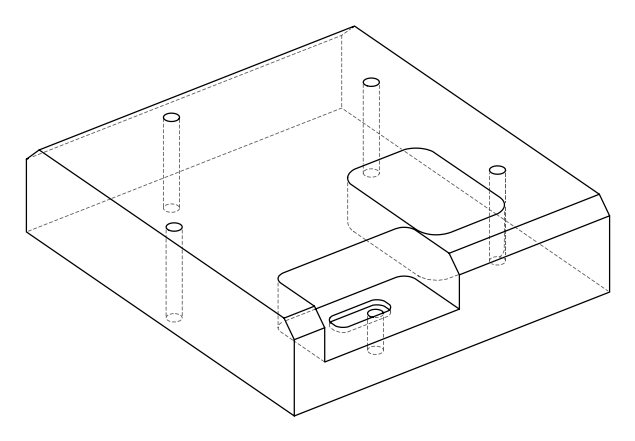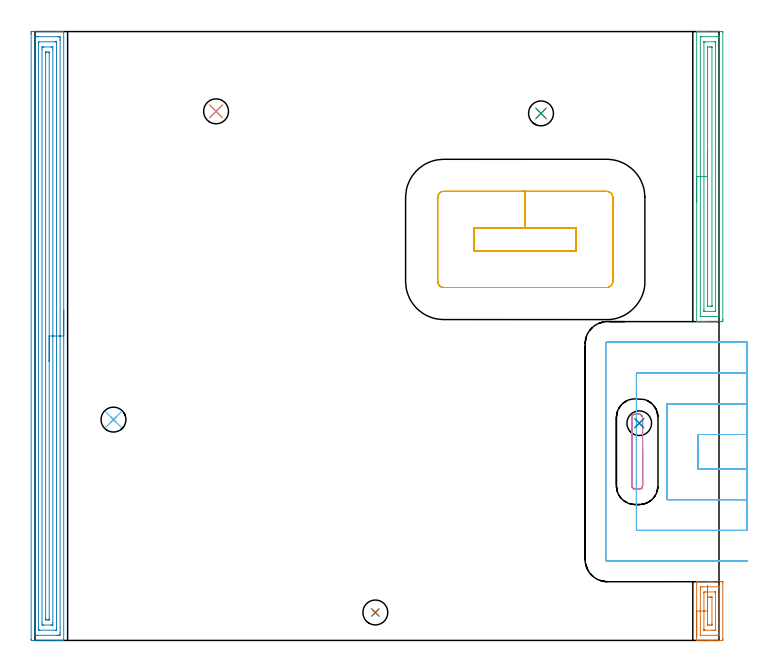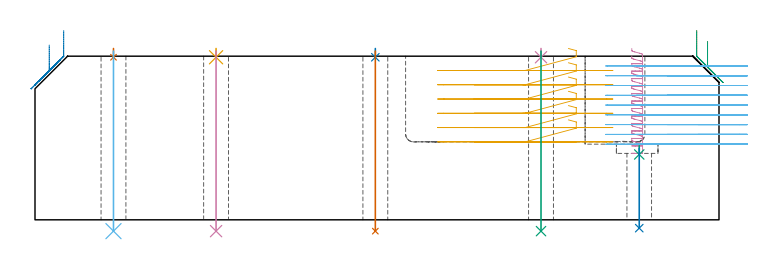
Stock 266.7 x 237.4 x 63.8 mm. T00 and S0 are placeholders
(PLAN: 16 operations, 7 tool changes, 38.2 min)
(1 AREA_MILL | FG_CHAMFER_SURFACE | UGT0205_001 | 0.96 min | 1502 mm3)
(2 AREA_MILL_1 | FG_CHAMFER_SURFACE_1 | UGT0205_001 | 9.73 min | 19147 mm3)
(3 AREA_MILL_2 | FG_CHAMFER_SURFACE_2 | UGT0205_001 | 3.85 min | 6193 mm3)
(4 MILL_RECTANGULAR_POCKET | POCKET_RECTANGULAR_STRAIGHT | NXT0201_011 | Follow Part, ap 3, ae 75% | 2.91 min | 23567 mm3)
(5 MILL_RECTANGULAR_POCKET_1 | POCKET_RECTANGULAR_STRAIGHT_1 | NXT0201_007 | Follow Part, ap 6.25, ae 75% | 4.66 min | 187793 mm3)
(6 MILL_SLOT | SLOT_PARTIAL_RECTANGULAR | NXT0201_012 | Follow Part, ap 4, ae 75% | 14.72 min | 158494 mm3)
(7 SPOT_DRILL | STEP1HOLE | NXT0321_9005460120000 | 0.03 min | 17 mm3)
(8 SPOT_DRILL_1 | STEP1HOLE_1 | NXT0321_9005460120000 | 0.03 min | 8 mm3)
(9 SPOT_DRILL_2 | STEP1HOLE_2 | NXT0321_9005460120000 | 0.04 min | 0 mm3)
(10 SPOT_DRILL_3 | STEP1HOLE_3 | NXT0321_9005460120000 | 0.03 min | 9 mm3)
(11 SPOT_DRILL_4 | STEP1HOLE_4 | NXT0321_9005460120000 | 0.03 min | 19 mm3)
(12 DRILL_THROUGH_HOLE_INTO_CENTER | STEP1HOLE | UGT0301_492 | 0.28 min | 4697 mm3)
(13 DRILL_THROUGH_HOLE_INTO_CENTER_1 | STEP1HOLE_1 | UGT0301_492 | 0.28 min | 4695 mm3)
(14 DRILL_THROUGH_HOLE_INTO_CENTER_2 | STEP1HOLE_2 | NXT0301_067 | 0.13 min | 1874 mm3)
(15 DRILL_THROUGH_HOLE_INTO_CENTER_3 | STEP1HOLE_3 | UGT0301_492 | 0.28 min | 4701 mm3)
(16 DRILL_THROUGH_HOLE_INTO_CENTER_4 | STEP1HOLE_4 | UGT0301_492 | 0.28 min | 4698 mm3)
(TOOL UGT0205_001 | Chamfer Mill 20 x 3 x 45 deg. | D20 FL50 Z2)
(TOOL NXT0201_011 | ENDMILL 12mm [2P460-1200-NA 1630] | D12 FL38 Z6)
(TOOL NXT0201_007 | ENDMILL 25mm [R216.25-25050GCK54P 1620] | D25 R3 FL54 Z5)
(TOOL NXT0201_012 | ENDMILL 16mm [2P460-1600-NA 1630] | D16 FL38 Z6)
(TOOL NXT0321_9005460120000 | NC Spot Drill, 142deg, 12mm, Carbide, Uncoated | D12 PA142 FL30 Z2)
(TOOL UGT0301_492 | Carbide Drill 9.7 mm | D9.7 PA118 FL87 Z2)
(TOOL NXT0301_067 | Carbide Drill 9.6mm [860.1-0960-029A1-MM 2214] | D9.6 PA140 FL47 Z2)
(OP 1 AREA_MILL)
G17 G21 G94 G90
T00 M6
G54
G17 G0 G90 X258. Y1.45 S1061 M3
G43 Z73.8 H0
G94 G1 Y1.488 Z72.928 F250.
Y1.602 Z72.063
Y1.791 Z71.212
Y2.053 Z70.38
Y2.387 Z69.574
Y2.79 Z68.8
Y3.258 Z68.064
Y3.79 Z67.372
Y4.379 Z66.729
Y5.022 Z66.139
Y5.714 Z65.608
Y6.45 Z65.14
Y7.224 Z64.737
Y8.03 Z64.403
Y8.862 Z64.141
Y9.713 Z63.952
Y10.578 Z63.838
Y11.45 Z63.8
Y22.899
X263.1 Y22.9 Z58.7
X263.994 Z57.799
X267.571 Z54.224
X268.02 Y22.897 Z53.775
X268.191 Y22.89 Z53.605
X268.199 Y22.721 Z53.599
X268.2 Y22.459 Z53.6
Y0.702
X268.198 Y0.441 Z53.602
X268.191 Y0.005 Z53.605
X268.017 Y0.002 Z53.778
X265.782 Y0. Z56.012
X263.994 Z57.799
X263.101 Z58.699
X258. Y0.001 Z63.8
Y11.45
X259.414 Z62.386
Y19.924
X259.418 Y20.697 Z62.382
X259.421 Y20.799 Z62.379
X259.427 Y20.89 Z62.373
X259.523 Y20.892 Z62.277
X260.213 Y20.899 Z61.587
X266.677 Z55.123
X266.745 Y20.897 Z55.055
X266.769 Y20.894 Z55.031
X266.778 Y20.891 Z55.022
X266.78 Y20.875 Z55.02
X266.783 Y20.805 Z55.017
X266.785 Y20.697 Z55.015
X266.786 Y20.59 Z55.014
Y2.976
X266.782 Y2.203 Z55.018
X266.779 Y2.101 Z55.021
X266.773 Y2.01 Z55.027
X266.677 Y2.008 Z55.123
X265.987 Y2.001 Z55.813
X259.523 Z62.277
X259.455 Y2.003 Z62.345
X259.431 Y2.006 Z62.369
X259.422 Y2.009 Z62.378
X259.42 Y2.025 Z62.38
X259.416 Y2.095 Z62.384
X259.415 Y2.203 Z62.385
X259.414 Y2.31 Z62.386
Y11.45
X260.828 Z60.972
X260.829 Y18.531 Z60.971
X260.83 Y18.69 Z60.97
X260.833 Y18.816 Z60.967
X260.836 Y18.89 Z60.964
X261.348 Y18.9 Z60.452
X262.206 Z59.594
X264.925 Z56.875
X265.309 Y18.893 Z56.491
X265.355 Y18.89 Z56.445
X265.365 Y18.884 Z56.435
X265.367 Y18.87 Z56.433
X265.37 Y18.819 Z56.43
X265.371 Y18.77 Z56.429
Y18.46
Y4.369
X265.37 Y4.21 Z56.43
X265.367 Y4.083 Z56.433
X265.364 Y4.01 Z56.436
X264.852 Y4. Z56.948
X263.994 Z57.806
X261.275 Z60.525
X260.891 Y4.007 Z60.909
X260.845 Y4.01 Z60.955
X260.835 Y4.016 Z60.965
X260.833 Y4.03 Z60.967
X260.83 Y4.081 Z60.97
X260.829 Y4.13 Z60.971
X260.828 Y4.44 Z60.972
Y11.45
X262.243 Z59.557
Y16.258
X262.244 Y16.716 Z59.556
X262.245 Y16.822 Z59.555
X262.248 Y16.873 Z59.552
X262.25 Y16.89 Z59.55
X262.28 Y16.892 Z59.52
X262.487 Y16.898 Z59.313
X263.1 Y16.9 Z58.7
X263.379 Y16.899 Z58.421
X263.834 Y16.893 Z57.966
X263.94 Y16.89 Z57.86
X263.951 Y16.884 Z57.849
X263.953 Y16.866 Z57.847
X263.955 Y16.818 Z57.845
X263.957 Y16.721 Z57.843
Y6.642
X263.956 Y6.184 Z57.844
X263.955 Y6.078 Z57.845
X263.952 Y6.027 Z57.848
X263.95 Y6.01 Z57.85
X263.92 Y6.008 Z57.88
X263.713 Y6.002 Z58.087
X263.1 Y6. Z58.7
X262.821 Y6.001 Z58.98
X262.366 Y6.007 Z59.434
X262.26 Y6.01 Z59.54
X262.249 Y6.016 Z59.551
X262.247 Y6.034 Z59.553
X262.244 Y6.082 Z59.556
X262.243 Y6.179 Z59.557
Y6.57
Y11.45
Y12.322 Z59.595
Y13.186 Z59.709
Y14.038 Z59.898
Y14.87 Z60.16
Y15.676 Z60.494
Y16.45 Z60.897
Y17.186 Z61.366
Y17.878 Z61.897
Y18.521 Z62.486
Y19.11 Z63.129
Y19.641 Z63.822
Y20.11 Z64.557
Y20.513 Z65.331
Y20.847 Z66.137
Y21.109 Z66.969
Y21.298 Z67.821
Y21.412 Z68.686
Y21.45 Z69.557
G0 Z73.8
M5
M2
(OP 2 AREA_MILL_1)
G17 G21 G94 G90
T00 M6
G54
G17 G0 G90 X11.2 Y128.7 S1061 M3
G43 Z73.8 H0
G94 G1 Y128.662 Z72.928 F250.
Y128.548 Z72.063
Y128.359 Z71.212
Y128.097 Z70.38
Y127.763 Z69.574
Y127.36 Z68.8
Y126.892 Z68.064
Y126.36 Z67.372
Y125.771 Z66.729
Y125.128 Z66.14
Y124.436 Z65.608
Y123.7 Z65.14
Y122.926 Z64.737
Y122.12 Z64.403
Y121.288 Z64.141
Y120.437 Z63.952
Y119.572 Z63.838
Y118.7 Z63.8
Y0.145
X11.197 Y0.01 Z63.788
X11.162 Y0.007 Z63.754
X10.831 Y0. Z63.43
X10.322 Z62.921
X9.743 Z62.338
X8.564 Z61.161
X7.964 Z60.558
X-1.234 Y0.001 Z51.363
X-1.492 Y0.01 Z51.105
X-1.499 Y0.266 Z51.099
Y0.298
X-1.5 Y236.486 Z51.1
X-1.499 Y236.809 Z51.101
X-1.493 Y237.371 Z51.104
X-1.491 Y237.393 Z51.106
X-0.933 Y237.4 Z51.664
X7.964 Z60.558
X8.564 Z61.161
X8.854 Z61.45
X9.454 Z62.05
X9.743 Z62.338
X10.322 Z62.921
X10.633 Z63.232
X10.832 Z63.431
X11.162 Y237.393 Z63.754
X11.197 Y237.39 Z63.788
X11.2 Y237.255 Z63.8
Y118.7
X9.786 Z62.386
Y3.222
X9.782 Y2.373 Z62.382
X9.781 Y2.336 Z62.381
X9.743 Y2.01 Z62.343
X9.224 Y2.002 Z61.824
X8.854 Y2.001 Z61.454
X8.337 Y2. Z60.937
X0.846 Y2.001 Z53.446
X0.326 Y2.003 Z52.926
X-0.043 Y2.01 Z52.557
X-0.08 Y2.373 Z52.52
X-0.083 Y2.413 Z52.517
X-0.086 Y3.265 Z52.514
Y3.307
Y234.178
X-0.083 Y235.027 Z52.517
X-0.081 Y235.064 Z52.519
X-0.043 Y235.39 Z52.557
X0.476 Y235.398 Z53.076
X0.846 Y235.399 Z53.446
X1.363 Y235.4 Z53.963
X8.854 Y235.399 Z61.454
X9.374 Y235.397 Z61.974
X9.743 Y235.39 Z62.343
X9.78 Y235.027 Z62.38
X9.783 Y234.987 Z62.383
X9.786 Y234.135 Z62.386
Y234.093
Y118.7
X8.372 Z60.972
X8.371 Y4.639 Z60.971
X8.37 Y4.156 Z60.97
X8.368 Y4.055 Z60.968
X8.365 Y4.013 Z60.965
X8.275 Y4.007 Z60.875
X8.119 Y4.001 Z60.719
X1.892 Y4. Z54.492
X1.736 Y4.003 Z54.336
X1.58 Y4.01 Z54.18
X1.335 Y4.03 Z53.935
X1.333 Y4.156 Z53.933
X1.329 Y4.564 Z53.929
X1.328 Y232.761 Z53.928
X1.33 Y233.244 Z53.93
X1.332 Y233.345 Z53.932
X1.335 Y233.387 Z53.935
X1.424 Y233.393 Z54.024
X1.581 Y233.399 Z54.181
X7.808 Y233.4 Z60.408
X7.964 Y233.397 Z60.564
X8.119 Y233.39 Z60.719
X8.365 Y233.371 Z60.965
X8.367 Y233.244 Z60.967
X8.371 Y232.836 Z60.971
X8.372 Y118.7 Z60.972
X6.957 Z59.557
Y6.83
X6.952 Y6.061 Z59.552
X6.951 Y6.014 Z59.551
X6.909 Y6.01 Z59.509
X6.806 Y6.005 Z59.406
X6.599 Y6.002 Z59.199
X6.185 Y6. Z58.785
X3.454 Z56.054
X3.075 Y6.001 Z55.675
X2.885 Y6.003 Z55.485
X2.79 Y6.007 Z55.39
X2.75 Y6.01 Z55.35
X2.743 Y6.83 Z55.343
Y230.57
X2.748 Y231.339 Z55.348
X2.749 Y231.386 Z55.349
X2.791 Y231.39 Z55.391
X2.894 Y231.395 Z55.494
X3.101 Y231.398 Z55.701
X3.515 Y231.4 Z56.115
X6.246 Z58.846
X6.625 Y231.399 Z59.225
X6.815 Y231.397 Z59.415
X6.91 Y231.393 Z59.51
X6.95 Y231.39 Z59.55
X6.957 Y230.57 Z59.557
Y118.7
X5.543 Z58.143
Y8.365
X5.541 Y8.116 Z58.141
X5.539 Y8.045 Z58.139
X5.536 Y8.01 Z58.136
X5.523 Y8.007 Z58.123
X5.448 Y8.003 Z58.048
X5.295 Y8.001 Z57.895
X5.017 Y8. Z57.617
X4.405 Y8.003 Z57.005
X4.202 Y8.007 Z56.802
X4.172 Y8.009 Z56.772
X4.164 Y8.067 Z56.764
X4.16 Y8.199 Z56.76
X4.158 Y8.364 Z56.758
X4.157 Y229.035 Z56.757
X4.159 Y229.284 Z56.759
X4.161 Y229.355 Z56.761
X4.164 Y229.39 Z56.764
X4.177 Y229.393 Z56.777
X4.252 Y229.397 Z56.852
X4.405 Y229.399 Z57.005
X4.683 Y229.4 Z57.283
X5.295 Y229.397 Z57.895
X5.498 Y229.393 Z58.098
X5.528 Y229.391 Z58.128
X5.536 Y229.333 Z58.136
X5.54 Y229.201 Z58.14
X5.542 Y229.036 Z58.142
X5.543 Y118.7 Z58.143
Y117.828 Z58.181
Y116.964 Z58.295
Y116.112 Z58.484
Y115.28 Z58.746
Y114.474 Z59.08
Y113.7 Z59.483
Y112.964 Z59.952
Y112.272 Z60.483
Y111.629 Z61.072
Y111.04 Z61.715
Y110.508 Z62.407
Y110.04 Z63.143
Y109.637 Z63.917
Y109.303 Z64.723
Y109.041 Z65.555
Y108.852 Z66.407
Y108.738 Z67.272
Y108.7 Z68.143
G0 Z73.8
M5
M2
(OP 3 AREA_MILL_2)
G17 G21 G94 G90
T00 M6
G54
G17 G0 G90 X258. Y170.85 S1061 M3
G43 Z73.8 H0
G94 G1 Y170.888 Z72.928 F250.
Y171.002 Z72.063
Y171.191 Z71.212
Y171.453 Z70.38
Y171.787 Z69.574
Y172.19 Z68.8
Y172.658 Z68.064
Y173.19 Z67.372
Y173.779 Z66.729
Y174.422 Z66.139
Y175.114 Z65.608
Y175.85 Z65.14
Y176.624 Z64.737
Y177.43 Z64.403
Y178.262 Z64.141
Y179.113 Z63.952
Y179.978 Z63.838
Y180.85 Z63.8
Y237.29
X258.003 Y237.39 Z63.789
X258.042 Y237.394 Z63.75
X258.312 Y237.4 Z63.487
X259.974 Z61.825
X260.418 Z61.379
X260.639 Z61.158
X261.312 Z60.485
X261.533 Z60.264
X262.206 Z59.588
X267.571 Z54.226
X267.909 Y237.398 Z53.887
X268.191 Y237.39 Z53.605
X268.199 Y237.11 Z53.599
X268.2 Y125.118 Z53.6
X268.198 Y124.855 Z53.602
X268.191 Y124.306 Z53.605
X268.126 Y124.302 Z53.67
X267.571 Y124.301 Z54.226
X267.013 Y124.3 Z54.784
X262.206 Z59.588
X261.533 Z60.264
X261.312 Z60.485
X260.639 Z61.158
X260.418 Z61.379
X259.974 Z61.825
X259.073 Z62.726
X258.629 Z63.169
X258.312 Z63.487
X258.04 Z63.751
X258.003 Y124.31 Z63.789
X258. Y124.41 Z63.8
Y180.85
X259.414 Z62.386
X259.415 Y235.176 Z62.385
X259.417 Y235.285 Z62.383
X259.421 Y235.356 Z62.379
X259.425 Y235.391 Z62.375
X259.441 Y235.393 Z62.359
X259.523 Y235.396 Z62.277
X260.084 Y235.4 Z61.716
X265.782 Z56.018
X266.345 Y235.397 Z55.455
X266.677 Y235.39 Z55.123
X266.779 Y235.384 Z55.021
X266.783 Y235.176 Z55.017
X266.785 Y235.068 Z55.015
Y126.524
X266.783 Y126.415 Z55.017
X266.779 Y126.344 Z55.021
X266.775 Y126.309 Z55.025
X266.759 Y126.307 Z55.041
X266.677 Y126.304 Z55.123
X266.116 Y126.3 Z55.684
X260.418 Z61.382
X259.855 Y126.302 Z61.945
X259.523 Y126.31 Z62.277
X259.421 Y126.316 Z62.379
X259.417 Y126.524 Z62.383
X259.415 Y126.632 Z62.385
X259.414 Y180.85 Z62.386
X260.828 Z60.972
X260.829 Y233.29 Z60.971
X260.83 Y233.35 Z60.97
X260.832 Y233.379 Z60.968
X260.834 Y233.386 Z60.966
X260.87 Y233.39 Z60.93
X261.091 Y233.397 Z60.709
X261.201 Y233.4 Z60.599
X264.888 Z56.912
X265.361 Y233.39 Z56.439
X265.365 Y233.357 Z56.435
X265.367 Y233.29 Z56.433
X265.371 Y232.811 Z56.429
Y128.41
X265.37 Y128.35 Z56.43
X265.368 Y128.321 Z56.432
X265.366 Y128.314 Z56.434
X265.33 Y128.31 Z56.47
X265.109 Y128.303 Z56.691
X264.999 Y128.3 Z56.801
X261.312 Z60.488
X260.839 Y128.31 Z60.961
X260.835 Y128.343 Z60.965
X260.833 Y128.41 Z60.967
X260.829 Y128.889 Z60.971
X260.828 Y180.85 Z60.972
X262.243 Z59.557
Y231.05
X262.245 Y231.263 Z59.555
X262.248 Y231.368 Z59.552
X262.249 Y231.387 Z59.551
X262.268 Y231.391 Z59.532
X262.322 Y231.397 Z59.478
X263.1 Y231.4 Z58.7
X263.213 Z58.587
X263.899 Y231.393 Z57.901
X263.938 Y231.39 Z57.862
X263.951 Y231.385 Z57.849
X263.952 Y231.367 Z57.848
X263.955 Y231.267 Z57.845
X263.957 Y231.065 Z57.843
Y130.65
X263.955 Y130.437 Z57.845
X263.952 Y130.332 Z57.848
X263.951 Y130.313 Z57.849
X263.932 Y130.309 Z57.868
X263.878 Y130.303 Z57.922
X263.1 Y130.3 Z58.7
X262.987 Z58.813
X262.301 Y130.307 Z59.499
X262.262 Y130.31 Z59.538
X262.249 Y130.315 Z59.551
X262.248 Y130.333 Z59.552
X262.245 Y130.433 Z59.555
X262.243 Y130.635 Z59.557
Y180.85
Y181.722 Z59.595
Y182.586 Z59.709
Y183.438 Z59.898
Y184.27 Z60.16
Y185.076 Z60.494
Y185.85 Z60.897
Y186.586 Z61.366
Y187.278 Z61.897
Y187.921 Z62.486
Y188.51 Z63.129
Y189.041 Z63.822
Y189.51 Z64.557
Y189.913 Z65.331
Y190.247 Z66.137
Y190.509 Z66.969
Y190.698 Z67.821
Y190.812 Z68.686
Y190.85 Z69.557
G0 Z73.8
M5
M2
(OP 4 MILL_RECTANGULAR_POCKET)
G17 G21 G94 G90
T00 M6
G54
G17 G0 G90 X232.7 Y63.385 S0 M3
G43 Z73.8 H1
Z66.8
G94 G1 Y60.3 Z65.973 F250.
Y60.186 Z65.943
X232.761 Y59.889 Z65.861
X232.889 Y59.615 Z65.78
X233.077 Y59.377 Z65.699
X233.315 Y59.189 Z65.618
X233.589 Y59.061 Z65.537
X233.886 Y59. Z65.456
X235.714 Z64.966
X236.011 Y59.061 Z64.885
X236.285 Y59.189 Z64.803
X236.523 Y59.377 Z64.722
X236.711 Y59.615 Z64.641
X236.839 Y59.889 Z64.56
X236.9 Y60.186 Z64.479
Y60.3 Z64.448
Y73.6 Z60.885
Y86.9 F500.
G3 X235.6 Y88.2 R1.3
G1 X234.
G3 X232.7 Y86.9 R1.3
G1 Y60.3
G3 X234. Y59. R1.3
G1 X235.6
G3 X236.9 Y60.3 R1.3
G1 Y73.6
Y74.6
G0 X232.7 Y63.385 Z63.885
G1 Y60.3 Z63.058 F250.
Y60.186 Z63.027
X232.761 Y59.889 Z62.946
X232.889 Y59.615 Z62.865
X233.077 Y59.377 Z62.784
X233.315 Y59.189 Z62.703
X233.589 Y59.061 Z62.621
X233.886 Y59. Z62.54
X235.714 Z62.05
X236.011 Y59.061 Z61.969
X236.285 Y59.189 Z61.888
X236.523 Y59.377 Z61.807
X236.711 Y59.615 Z61.726
X236.839 Y59.889 Z61.645
X236.9 Y60.186 Z61.563
Y60.3 Z61.533
Y73.6 Z57.969
Y86.9 F500.
G3 X235.6 Y88.2 R1.3
G1 X234.
G3 X232.7 Y86.9 R1.3
G1 Y60.3
G3 X234. Y59. R1.3
G1 X235.6
G3 X236.9 Y60.3 R1.3
G1 Y73.6
Y74.6
G0 X232.7 Y63.385 Z60.969
G1 Y60.3 Z60.143 F250.
Y60.186 Z60.112
X232.744 Y59.945 Z60.046
X232.833 Y59.716 Z59.981
X232.962 Y59.508 Z59.915
X233.129 Y59.328 Z59.849
X233.311 Y59.192 Z59.788
X233.587 Y59.062 Z59.707
X233.886 Y59. Z59.625
X235.714 Z59.135
X236.011 Y59.061 Z59.054
X236.285 Y59.189 Z58.973
X236.523 Y59.377 Z58.892
X236.711 Y59.615 Z58.81
X236.839 Y59.889 Z58.729
X236.9 Y60.186 Z58.648
Y60.3 Z58.617
Y73.6 Z55.054
Y86.9 F500.
G3 X235.6 Y88.2 R1.3
G1 X234.
G3 X232.7 Y86.9 R1.3
G1 Y60.3
G3 X234. Y59. R1.3
G1 X235.6
G3 X236.9 Y60.3 R1.3
G1 Y73.6
Y74.6
G0 X232.7 Y63.385 Z58.054
G1 Y60.3 Z57.227 F250.
Y60.186 Z57.196
X232.761 Y59.889 Z57.115
X232.889 Y59.615 Z57.034
X233.077 Y59.377 Z56.953
X233.315 Y59.189 Z56.872
X233.589 Y59.061 Z56.791
X233.886 Y59. Z56.71
X235.714 Z56.22
X236.011 Y59.061 Z56.138
X236.285 Y59.189 Z56.057
X236.523 Y59.377 Z55.976
X236.711 Y59.615 Z55.895
X236.839 Y59.889 Z55.814
X236.9 Y60.186 Z55.733
Y60.3 Z55.702
Y73.6 Z52.138
Y86.9 F500.
G3 X235.6 Y88.2 R1.3
G1 X234.
G3 X232.7 Y86.9 R1.3
G1 Y60.3
G3 X234. Y59. R1.3
G1 X235.6
G3 X236.9 Y60.3 R1.3
G1 Y73.6
Y74.6
G0 X232.7 Y63.385 Z55.138
G1 Y60.3 Z54.312 F250.
Y60.186 Z54.281
X232.761 Y59.889 Z54.2
X232.889 Y59.615 Z54.119
X233.077 Y59.377 Z54.038
X233.315 Y59.189 Z53.956
X233.589 Y59.061 Z53.875
X233.886 Y59. Z53.794
X235.714 Z53.304
X236.011 Y59.061 Z53.223
X236.285 Y59.189 Z53.142
X236.523 Y59.377 Z53.061
X236.711 Y59.615 Z52.98
X236.839 Y59.889 Z52.898
X236.9 Y60.186 Z52.817
Y60.3 Z52.787
Y73.6 Z49.223
Y86.9 F500.
G3 X235.6 Y88.2 R1.3
G1 X234.
G3 X232.7 Y86.9 R1.3
G1 Y60.3
G3 X234. Y59. R1.3
G1 X235.6
G3 X236.9 Y60.3 R1.3
G1 Y73.6
Y74.6
G0 X232.7 Y63.385 Z52.223
G1 Y60.3 Z51.396 F250.
Y60.186 Z51.366
X232.761 Y59.889 Z51.285
X232.889 Y59.615 Z51.203
X233.077 Y59.377 Z51.122
X233.315 Y59.189 Z51.041
X233.589 Y59.061 Z50.96
X233.886 Y59. Z50.879
X235.714 Z50.389
X236.011 Y59.061 Z50.308
X236.285 Y59.189 Z50.227
X236.523 Y59.377 Z50.145
X236.711 Y59.615 Z50.064
X236.839 Y59.889 Z49.983
X236.9 Y60.186 Z49.902
Y60.3 Z49.871
Y73.6 Z46.308
Y86.9 F500.
G3 X235.6 Y88.2 R1.3
G1 X234.
G3 X232.7 Y86.9 R1.3
G1 Y60.3
G3 X234. Y59. R1.3
G1 X235.6
G3 X236.9 Y60.3 R1.3
G1 Y73.6
Y74.6
G0 X232.7 Y63.385 Z49.308
G1 Y60.3 Z48.481 F250.
Y60.186 Z48.45
X232.761 Y59.889 Z48.369
X232.889 Y59.615 Z48.288
X233.077 Y59.377 Z48.207
X233.315 Y59.189 Z48.126
X233.589 Y59.061 Z48.045
X233.886 Y59. Z47.963
X235.714 Z47.473
X236.011 Y59.061 Z47.392
X236.285 Y59.189 Z47.311
X236.523 Y59.377 Z47.23
X236.711 Y59.615 Z47.149
X236.839 Y59.889 Z47.068
X236.9 Y60.186 Z46.987
Y60.3 Z46.956
Y73.6 Z43.392
Y86.9 F500.
G3 X235.6 Y88.2 R1.3
G1 X234.
G3 X232.7 Y86.9 R1.3
G1 Y60.3
G3 X234. Y59. R1.3
G1 X235.6
G3 X236.9 Y60.3 R1.3
G1 Y73.6
Y74.6
G0 X232.7 Y63.385 Z46.392
G1 Y60.3 Z45.566 F250.
Y60.186 Z45.535
X232.761 Y59.889 Z45.454
X232.889 Y59.615 Z45.373
X233.077 Y59.377 Z45.291
X233.315 Y59.189 Z45.21
X233.589 Y59.061 Z45.129
X233.886 Y59. Z45.048
X235.714 Z44.558
X236.011 Y59.061 Z44.477
X236.285 Y59.189 Z44.396
X236.523 Y59.377 Z44.315
X236.711 Y59.615 Z44.233
X236.839 Y59.889 Z44.152
X236.9 Y60.186 Z44.071
Y60.3 Z44.041
Y73.6 Z40.477
Y86.9 F500.
G3 X235.6 Y88.2 R1.3
G1 X234.
G3 X232.7 Y86.9 R1.3
G1 Y60.3
G3 X234. Y59. R1.3
G1 X235.6
G3 X236.9 Y60.3 R1.3
G1 Y73.6
Y74.6
G0 X232.7 Y63.385 Z43.477
G1 Y60.3 Z42.65 F250.
Y60.186 Z42.62
X232.761 Y59.889 Z42.538
X232.889 Y59.615 Z42.457
X233.077 Y59.377 Z42.376
X233.315 Y59.189 Z42.295
X233.589 Y59.061 Z42.214
X233.886 Y59. Z42.133
X235.714 Z41.643
X236.011 Y59.061 Z41.562
X236.285 Y59.189 Z41.48
X236.523 Y59.377 Z41.399
X236.711 Y59.615 Z41.318
X236.839 Y59.889 Z41.237
X236.9 Y60.186 Z41.156
Y60.3 Z41.125
Y73.6 Z37.562
Y86.9 F500.
G3 X235.6 Y88.2 R1.3
G1 X234.
G3 X232.7 Y86.9 R1.3
G1 Y60.3
G3 X234. Y59. R1.3
G1 X235.6
G3 X236.9 Y60.3 R1.3
G1 Y73.6
Y74.6
G0 X232.7 Y63.385 Z40.562
G1 Y60.3 Z39.735 F250.
Y60.186 Z39.704
X232.761 Y59.889 Z39.623
X232.889 Y59.615 Z39.542
X233.077 Y59.377 Z39.461
X233.315 Y59.189 Z39.38
X233.589 Y59.061 Z39.298
X233.886 Y59. Z39.217
X235.714 Z38.727
X236.011 Y59.061 Z38.646
X236.285 Y59.189 Z38.565
X236.523 Y59.377 Z38.484
X236.711 Y59.615 Z38.403
X236.839 Y59.889 Z38.322
X236.9 Y60.186 Z38.24
Y60.3 Z38.21
Y73.6 Z34.646
Y86.9 F500.
G3 X235.6 Y88.2 R1.3
G1 X234.
G3 X232.7 Y86.9 R1.3
G1 Y60.3
G3 X234. Y59. R1.3
G1 X235.6
G3 X236.9 Y60.3 R1.3
G1 Y73.6
Y74.6
G0 X232.7 Y63.385 Z37.646
G1 Y60.3 Z36.819 F250.
Y60.186 Z36.789
X232.761 Y59.889 Z36.708
X232.889 Y59.615 Z36.626
X233.077 Y59.377 Z36.545
X233.315 Y59.189 Z36.464
X233.589 Y59.061 Z36.383
X233.886 Y59. Z36.302
X235.714 Z35.812
X236.011 Y59.061 Z35.731
X236.285 Y59.189 Z35.65
X236.523 Y59.377 Z35.569
X236.711 Y59.615 Z35.487
X236.839 Y59.889 Z35.406
X236.9 Y60.186 Z35.325
Y60.3 Z35.294
Y73.6 Z31.731
Y86.9 F500.
G3 X235.6 Y88.2 R1.3
G1 X234.
G3 X232.7 Y86.9 R1.3
G1 Y60.3
G3 X234. Y59. R1.3
G1 X235.6
G3 X236.9 Y60.3 R1.3
G1 Y73.6
Y74.6
G0 X232.7 Y63.385 Z34.731
G1 Y60.3 Z33.904 F250.
Y60.186 Z33.873
X232.761 Y59.889 Z33.792
X232.889 Y59.615 Z33.711
X233.077 Y59.377 Z33.63
X233.315 Y59.189 Z33.549
X233.589 Y59.061 Z33.468
X233.886 Y59. Z33.386
X235.714 Z32.897
X236.011 Y59.061 Z32.815
X236.285 Y59.189 Z32.734
X236.523 Y59.377 Z32.653
X236.711 Y59.615 Z32.572
X236.839 Y59.889 Z32.491
X236.9 Y60.186 Z32.41
Y60.3 Z32.379
Y73.6 Z28.815
Y86.9 F500.
G3 X235.6 Y88.2 R1.3
G1 X234.
G3 X232.7 Y86.9 R1.3
G1 Y60.3
G3 X234. Y59. R1.3
G1 X235.6
G3 X236.9 Y60.3 R1.3
G1 Y73.6
Y74.6
G0 X232.7 Y63.385 Z31.815
G1 Y60.3 Z30.989 F250.
Y60.186 Z30.958
X232.761 Y59.889 Z30.877
X232.889 Y59.615 Z30.796
X233.077 Y59.377 Z30.715
X233.315 Y59.189 Z30.633
X233.589 Y59.061 Z30.552
X233.886 Y59. Z30.471
X235.714 Z29.981
X236.011 Y59.061 Z29.9
X236.285 Y59.189 Z29.819
X236.523 Y59.377 Z29.738
X236.711 Y59.615 Z29.657
X236.839 Y59.889 Z29.575
X236.9 Y60.186 Z29.494
Y60.3 Z29.464
Y73.6 Z25.9
Y86.9 F500.
G3 X235.6 Y88.2 R1.3
G1 X234.
G3 X232.7 Y86.9 R1.3
G1 Y60.3
G3 X234. Y59. R1.3
G1 X235.6
G3 X236.9 Y60.3 R1.3
G1 Y73.6
Y74.6
G0 Z73.8
M5
M2
(OP 5 MILL_RECTANGULAR_POCKET_1)
G17 G21 G94 G90
T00 M6
G54
G17 G0 G90 X207.979 Y151.85 S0 M3
G43 Z73.8 H1
Z66.8
G94 G1 X211.05 Z65.977 F250.
Y160.85 Z63.565
X191.15 Z58.233
X171.25 F500.
Y151.85
X211.05
Y160.85
X191.15
Y175.1
X159.4
G3 X157. Y172.7 R2.4
G1 Y140.
G3 X159.4 Y137.6 R2.4
G1 X222.9
G3 X225.3 Y140. R2.4
G1 Y172.7
G3 X222.9 Y175.1 R2.4
G1 X191.15
X190.15
G0 X207.979 Y151.85 Z61.233
G1 X211.05 Z60.41 F250.
Y160.85 Z57.999
X191.15 Z52.667
X171.25 F500.
Y151.85
X211.05
Y160.85
X191.15
Y175.1
X159.4
G3 X157. Y172.7 R2.4
G1 Y140.
G3 X159.4 Y137.6 R2.4
G1 X222.9
G3 X225.3 Y140. R2.4
G1 Y172.7
G3 X222.9 Y175.1 R2.4
G1 X191.15
X190.15
G0 X207.979 Y151.85 Z55.667
G1 X211.05 Z54.844 F250.
Y160.85 Z52.432
X191.15 Z47.1
X171.25 F500.
Y151.85
X211.05
Y160.85
X191.15
Y175.1
X159.4
G3 X157. Y172.7 R2.4
G1 Y140.
G3 X159.4 Y137.6 R2.4
G1 X222.9
G3 X225.3 Y140. R2.4
G1 Y172.7
G3 X222.9 Y175.1 R2.4
G1 X191.15
X190.15
G0 X207.979 Y151.85 Z50.1
G1 X211.05 Z49.277 F250.
Y160.85 Z46.865
X191.15 Z41.533
X171.25 F500.
Y151.85
X211.05
Y160.85
X191.15
Y175.1
X159.4
G3 X157. Y172.7 R2.4
G1 Y140.
G3 X159.4 Y137.6 R2.4
G1 X222.9
G3 X225.3 Y140. R2.4
G1 Y172.7
G3 X222.9 Y175.1 R2.4
G1 X191.15
X190.15
G0 X207.979 Y151.85 Z44.533
G1 X211.05 Z43.71 F250.
Y160.85 Z41.299
X191.15 Z35.967
X171.25 F500.
Y151.85
X211.05
Y160.85
X191.15
Y175.1
X159.4
G3 X157. Y172.7 R2.4
G1 Y140.
G3 X159.4 Y137.6 R2.4
G1 X222.9
G3 X225.3 Y140. R2.4
G1 Y172.7
G3 X222.9 Y175.1 R2.4
G1 X191.15
X190.15
G0 X207.979 Y151.85 Z38.967
G1 X211.05 Z38.144 F250.
Y160.85 Z35.732
X191.15 Z30.4
X171.25 F500.
Y151.85
X211.05
Y160.85
X191.15
Y175.1
X159.4
G3 X157. Y172.7 R2.4
G1 Y140.
G3 X159.4 Y137.6 R2.4
G1 X222.9
G3 X225.3 Y140. R2.4
G1 Y172.7
G3 X222.9 Y175.1 R2.4
G1 X191.15
X190.15
G0 Z73.8
M5
M2
(OP 6 MILL_SLOT)
G17 G21 G94 G90
T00 M6
G54
G17 G0 G90 X277.7 Y80.3 S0 M3
G43 Z73.8 H1
Z59.989
G94 G1 X274.7 F250.
X258.5 F500.
Y66.9
X274.7
X277.7 F250.
Y92.3
X274.7
X246.5 F500.
Y54.9
X274.7
X277.7 F250.
Y104.3
X274.7
X234.5 F500.
Y42.9
X274.7
X277.7 F250.
Y116.3
X274.7
X223.2 F500.
G3 X222.5 Y115.6 R0.7
G1 Y31.6
G3 X223.2 Y30.9 R0.7
G1 X274.7
X277.7 F250.
G0 Y80.3 Z56.178
G1 X274.7
X258.5 F500.
Y66.9
X274.7
X277.7 F250.
Y92.3
X274.7
X246.5 F500.
Y54.9
X274.7
X277.7 F250.
Y104.3
X274.7
X234.5 F500.
Y42.9
X274.7
X277.7 F250.
Y116.3
X274.7
X223.2 F500.
G3 X222.5 Y115.6 R0.7
G1 Y31.6
G3 X223.2 Y30.9 R0.7
G1 X274.7
X277.7 F250.
G0 Y80.3 Z52.367
G1 X274.7
X258.5 F500.
Y66.9
X274.7
X277.7 F250.
Y92.3
X274.7
X246.5 F500.
Y54.9
X274.7
X277.7 F250.
Y104.3
X274.7
X234.5 F500.
Y42.9
X274.7
X277.7 F250.
Y116.3
X274.7
X223.2 F500.
G3 X222.5 Y115.6 R0.7
G1 Y31.6
G3 X223.2 Y30.9 R0.7
G1 X274.7
X277.7 F250.
G0 Y80.3 Z48.556
G1 X274.7
X258.5 F500.
Y66.9
X274.7
X277.7 F250.
Y92.3
X274.7
X246.5 F500.
Y54.9
X274.7
X277.7 F250.
Y104.3
X274.7
X234.5 F500.
Y42.9
X274.7
X277.7 F250.
Y116.3
X274.7
X223.2 F500.
G3 X222.5 Y115.6 R0.7
G1 Y31.6
G3 X223.2 Y30.9 R0.7
G1 X274.7
X277.7 F250.
G0 Y80.3 Z44.744
G1 X274.7
X258.5 F500.
Y66.9
X274.7
X277.7 F250.
Y92.3
X274.7
X246.5 F500.
Y54.9
X274.7
X277.7 F250.
Y104.3
X274.7
X234.5 F500.
Y42.9
X274.7
X277.7 F250.
Y116.3
X274.7
X223.2 F500.
G3 X222.5 Y115.6 R0.7
G1 Y31.6
G3 X223.2 Y30.9 R0.7
G1 X274.7
X277.7 F250.
G0 Y80.3 Z40.933
G1 X274.7
X258.5 F500.
Y66.9
X274.7
X277.7 F250.
Y92.3
X274.7
X246.5 F500.
Y54.9
X274.7
X277.7 F250.
Y104.3
X274.7
X234.5 F500.
Y42.9
X274.7
X277.7 F250.
Y116.3
X274.7
X223.2 F500.
G3 X222.5 Y115.6 R0.7
G1 Y31.6
G3 X223.2 Y30.9 R0.7
G1 X274.7
X277.7 F250.
G0 Y80.3 Z37.122
G1 X274.7
X258.5 F500.
Y66.9
X274.7
X277.7 F250.
Y92.3
X274.7
X246.5 F500.
Y54.9
X274.7
X277.7 F250.
Y104.3
X274.7
X234.5 F500.
Y42.9
X274.7
X277.7 F250.
Y116.3
X274.7
X223.2 F500.
G3 X222.5 Y115.6 R0.7
G1 Y31.6
G3 X223.2 Y30.9 R0.7
G1 X274.7
X277.7 F250.
G0 Y80.3 Z33.311
G1 X274.7
X258.5 F500.
Y66.9
X274.7
X277.7 F250.
Y92.3
X274.7
X246.5 F500.
Y54.9
X274.7
X277.7 F250.
Y104.3
X274.7
X234.5 F500.
Y42.9
X274.7
X277.7 F250.
Y116.3
X274.7
X223.2 F500.
G3 X222.5 Y115.6 R0.7
G1 Y31.6
G3 X223.2 Y30.9 R0.7
G1 X274.7
X277.7 F250.
G0 Y80.3 Z29.5
G1 X274.7
X258.5 F500.
Y66.9
X274.7
X277.7 F250.
Y92.3
X274.7
X246.5 F500.
Y54.9
X274.7
X277.7 F250.
Y104.3
X274.7
X234.5 F500.
Y42.9
X274.7
X277.7 F250.
Y116.3
X274.7
X223.2 F500.
G3 X222.5 Y115.6 R0.7
G1 Y31.6
G3 X223.2 Y30.9 R0.7
G1 X274.7
X277.7 F250.
G0 Z73.8
M5
M2
(OP 7 SPOT_DRILL)
G17 G21 G94 G90
T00 M6
G54
G17 G0 G90 X30.6 Y86.1 S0 M3
G43 Z73.8 H0
G94 G81 G98 Z63.383 F250. R66.8
G80
M5
M2
(OP 8 SPOT_DRILL_1)
G17 G21 G94 G90
T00 M6
G54
G17 G0 G90 X132.7 Y10.9 S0 M3
G43 Z73.8 H0
G94 G81 G98 Z63.383 F250. R66.8
G80
M5
M2
(OP 9 SPOT_DRILL_2)
G17 G21 G94 G90
T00 M6
G54
G17 G0 G90 X235.6 Y84.7 S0 M3
G43 Z73.8 H0
G94 G81 G98 Z25.483 F250. R28.9
G80
M5
M2
(OP 10 SPOT_DRILL_3)
G17 G21 G94 G90
T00 M6
G54
G17 G0 G90 X197.3 Y205.5 S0 M3
G43 Z73.8 H0
G94 G81 G98 Z63.383 F250. R66.8
G80
M5
M2
(OP 11 SPOT_DRILL_4)
G17 G21 G94 G90
T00 M6
G54
G17 G0 G90 X70.6 Y206.3 S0 M3
G43 Z73.8 H0
G94 G81 G98 Z63.383 F250. R66.8
G80
M5
M2
(OP 12 DRILL_THROUGH_HOLE_INTO_CENTER)
G17 G21 G94 G90
T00 M6
G54
G17 G0 G90 X30.6 Y86.1 S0 M3
G43 Z73.8 H0
G94 G73 G98 Z-4.414 F250. Q8.527 R65.8
G80
M5
M2
(OP 13 DRILL_THROUGH_HOLE_INTO_CENTER_1)
G17 G21 G94 G90
T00 M6
G54
G17 G0 G90 X132.7 Y10.9 S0 M3
G43 Z73.8 H0
G94 G73 G98 Z-4.414 F250. Q8.527 R65.8
G80
M5
M2
(OP 14 DRILL_THROUGH_HOLE_INTO_CENTER_2)
G17 G21 G94 G90
T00 M6
G54
G17 G0 G90 X235.6 Y84.7 S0 M3
G43 Z73.8 H1
G94 G73 G98 Z-3.247 F250. Q7.287 R27.9
G80
M5
M2
(OP 15 DRILL_THROUGH_HOLE_INTO_CENTER_3)
G17 G21 G94 G90
T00 M6
G54
G17 G0 G90 X197.3 Y205.5 S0 M3
G43 Z73.8 H0
G94 G73 G98 Z-4.414 F250. Q8.527 R65.8
G80
M5
M2
(OP 16 DRILL_THROUGH_HOLE_INTO_CENTER_4)
G17 G21 G94 G90
T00 M6
G54
G17 G0 G90 X70.6 Y206.3 S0 M3
G43 Z73.8 H0
G94 G73 G98 Z-4.414 F250. Q8.527 R65.8
G80
M5
M2
